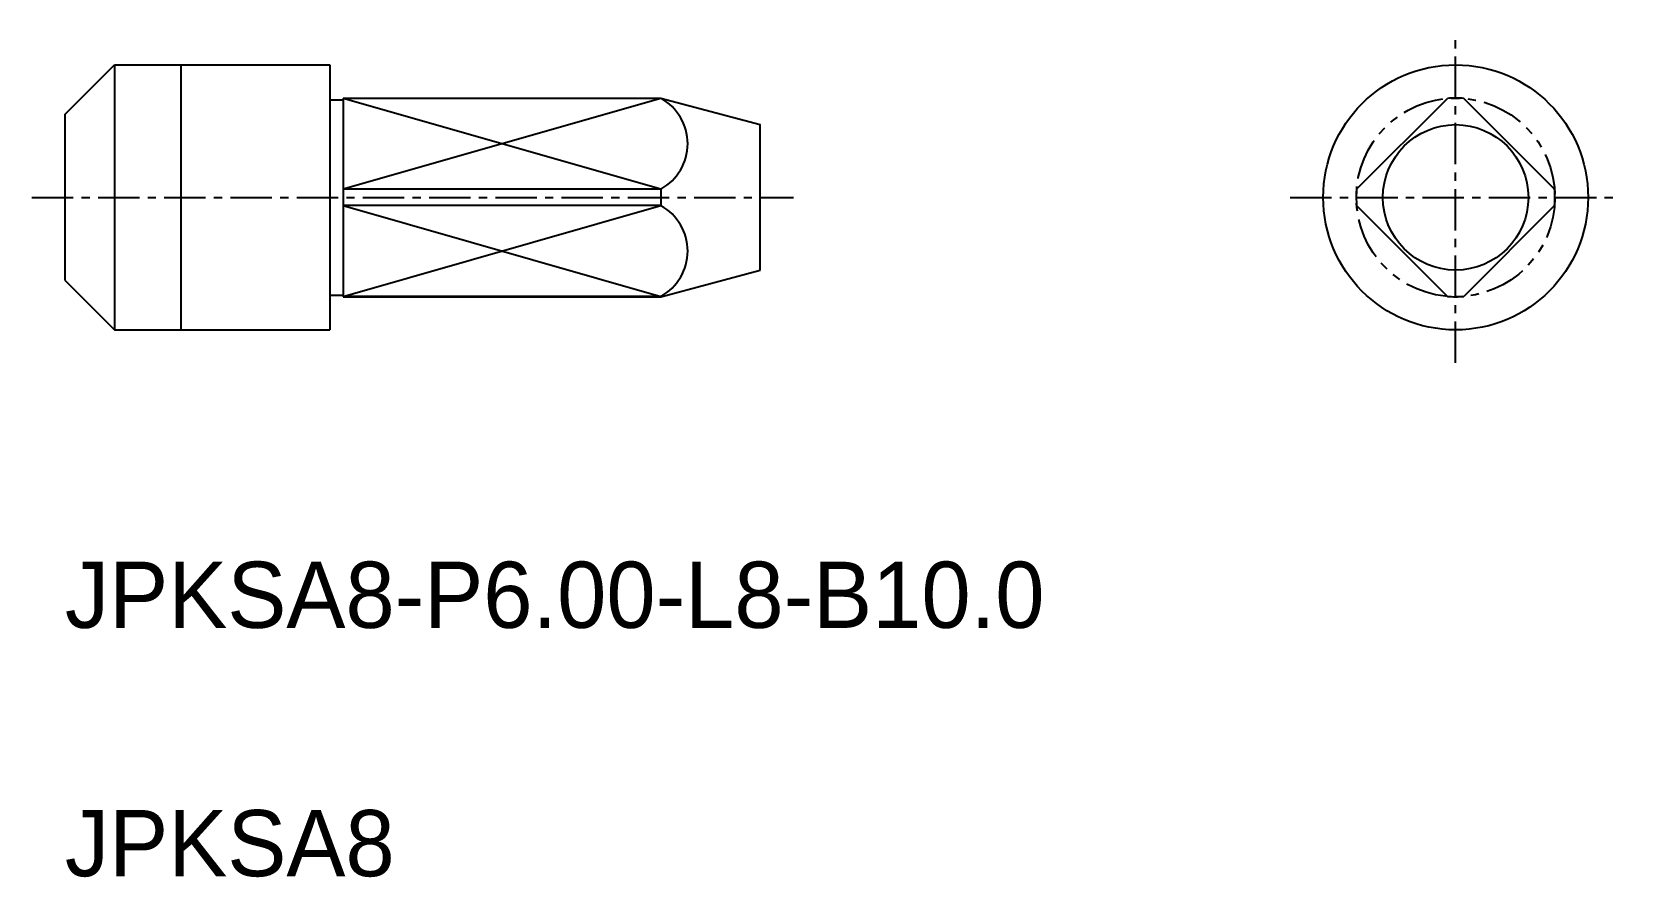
# Model space of a CAD drawing. Extents: x -1553.9 to -1505.9, y -603.4 to -577.8.
import ezdxf

# ---------------------------------------------------------------- set-up
doc = ezdxf.new("R2010")
doc.units = 0
doc.linetypes.add('CENTER', pattern=[2, 1.25, -0.25, 0.25, -0.25])
doc.linetypes.add('PHANTOM', pattern=[2.5, 1.25, -0.25, 0.25, -0.25, 0.25, -0.25])
doc.layers.get('0').update_dxf_attribs({"linetype": 'CONTINUOUS'})
doc.layers.add('CENTER', color=1, linetype='CENTER')

msp = doc.modelspace()

# ---------------------------------------------------------------- linework, layer by layer
at = {"color": 7, "linetype": 'CONTINUOUS'}
for p, q in [((-1552.912, -580.346), (-1551.412, -578.846)), ((-1551.412, -578.846), (-1544.912, -578.846)), ((-1551.412, -578.846), (-1551.412, -586.846)), ((-1544.912, -578.846), (-1544.912, -586.846)), ((-1544.912, -579.896), (-1544.512, -579.896)), ((-1544.512, -579.846), (-1544.512, -585.846)), ((-1544.512, -579.846), (-1534.912, -579.846)), ((-1534.912, -579.856), (-1544.512, -579.856)), ((-1534.912, -579.846), (-1534.912, -579.856)), ((-1534.912, -579.846), (-1531.912, -580.65)), ((-1513.901, -582.596), (-1511.162, -579.856)), ((-1507.922, -582.596), (-1510.662, -579.856)), ((-1552.912, -580.346), (-1552.912, -585.346)), ((-1531.912, -585.042), (-1531.912, -580.65)), ((-1534.912, -582.596), (-1544.512, -582.596)), ((-1534.912, -582.596), (-1534.912, -583.096)), ((-1534.912, -583.096), (-1544.512, -583.096)), ((-1513.901, -583.096), (-1511.162, -585.835)), ((-1507.922, -583.096), (-1510.662, -585.835)), ((-1534.912, -585.846), (-1531.912, -585.042)), ((-1552.912, -585.346), (-1551.412, -586.846)), ((-1544.912, -585.796), (-1544.512, -585.796)), ((-1534.912, -585.835), (-1544.512, -585.835)), ((-1544.512, -585.846), (-1534.912, -585.846)), ((-1534.912, -585.835), (-1534.912, -585.846)), ((-1551.412, -586.846), (-1544.912, -586.846))]:
    msp.add_line(p, q, dxfattribs=at)
at = {"color": 3, "linetype": 'CONTINUOUS'}
for p, q in [((-1549.412, -578.846), (-1549.412, -586.846)), ((-1534.912, -579.856), (-1544.512, -582.596)), ((-1534.912, -582.596), (-1544.512, -579.856)), ((-1544.512, -583.096), (-1534.912, -585.835)), ((-1544.512, -585.835), (-1534.912, -583.096))]:
    msp.add_line(p, q, dxfattribs=at)
at = {"color": 7, "linetype": 'CONTINUOUS'}
for radius in [4, 2.196]:
    msp.add_circle((-1510.912, -582.846), radius, dxfattribs=at)
at = {"color": 3, "linetype": 'PHANTOM'}
msp.add_circle((-1510.912, -582.846), 3, dxfattribs=at)
at = {"color": 7, "linetype": 'CONTINUOUS'}
for centre, radius, start, end in [((-1535.669, -581.226), 1.565, 298.931, 61.069), ((-1510.912, -582.846), 3, 85.2198, 94.7802), ((-1510.912, -582.846), 3, 175.2198, 184.7802), ((-1510.912, -582.846), 3, 355.2198, 4.7802), ((-1535.669, -584.466), 1.565, 298.931, 61.069), ((-1510.912, -582.846), 3, 265.2198, 274.7802)]:
    msp.add_arc(centre, radius, start, end, dxfattribs=at)
at = {"layer": 'CENTER', "color": 1, "linetype": 'CENTER'}
for p, q in [((-1510.912, -587.846), (-1510.912, -577.846)), ((-1553.912, -582.846), (-1530.912, -582.846)), ((-1515.912, -582.846), (-1505.912, -582.846))]:
    msp.add_line(p, q, dxfattribs=at)

# ---------------------------------------------------------------- texts
for s, p in [('JPKSA8-P6.00-L8-B10.0', (-1552.912, -595.846)), ('JPKSA8', (-1552.912, -603.346))]:
    msp.add_text(s, height=2).set_placement(p)

doc.saveas('drawing.dxf')
